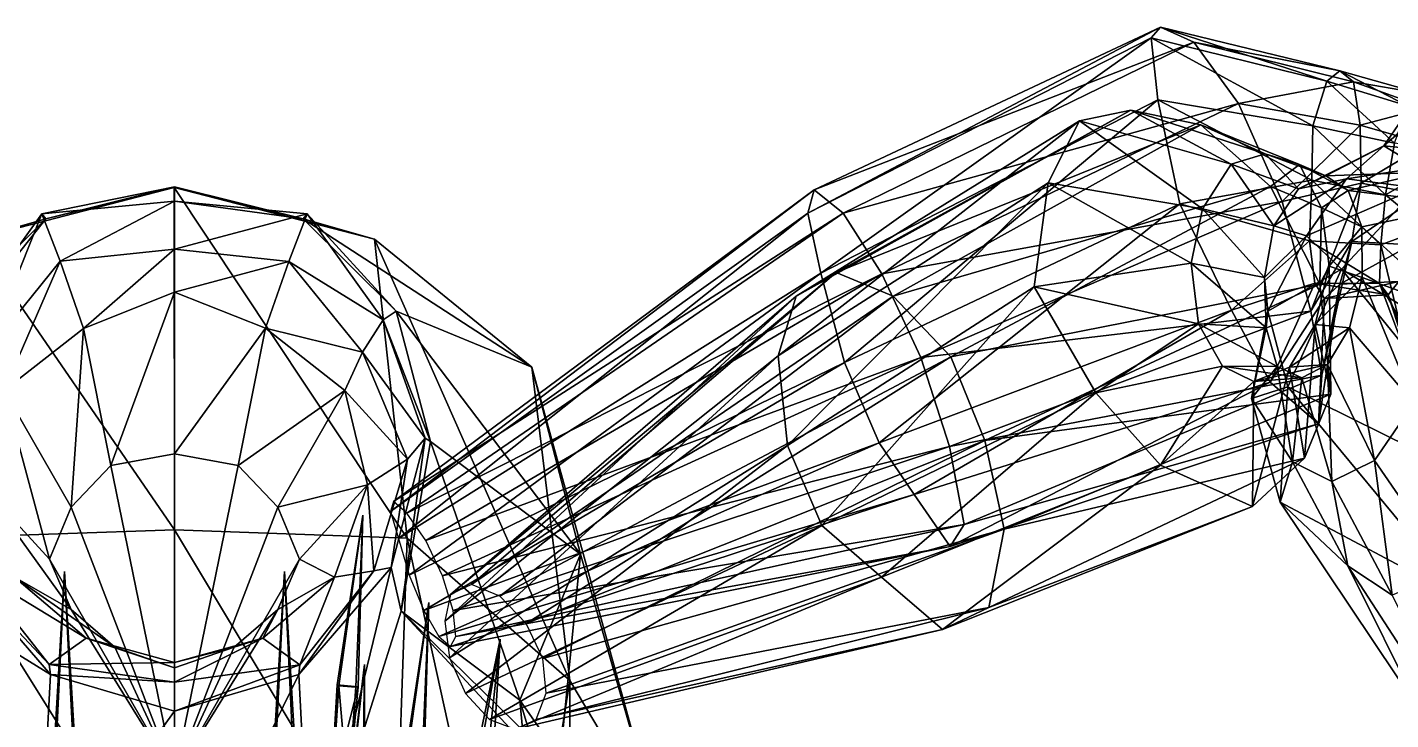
# Model space of a CAD drawing. Extents: x -86 to 86, y 0 to 86.
# Drawn here: x -5.8 to 47.7, y 53.6 to 80.8 of the extents above; entities that cross this region are included whole.
import ezdxf

# ---------------------------------------------------------------- set-up
doc = ezdxf.new("R2010")
doc.units = 0

msp = doc.modelspace()

# ---------------------------------------------------------------- linework, layer by layer
at = {"color": 1}
for points in [[(38.286133, 80.378769, 15.038305), (38.656696, 80.795166, 11.434069), (24.82411, 73.497108, 13.332418)], [(38.656696, 80.795166, 11.434069), (25.079729, 74.419449, 10.454828), (24.82411, 73.497108, 13.332418)], [(38.656696, 80.795166, 11.434069), (39.966934, 80.213295, 8.020962), (25.079729, 74.419449, 10.454828)], [(38.656696, 80.795166, 11.434069), (38.286133, 80.378769, 15.038305), (45.170876, 78.68116, 15.336443)], [(45.68568, 79.081223, 13.470568), (38.656696, 80.795166, 11.434069), (45.170876, 78.68116, 15.336443)], [(39.966934, 80.213295, 8.020962), (38.656696, 80.795166, 11.434069), (45.68568, 79.081223, 13.470568)], [(38.286133, 80.378769, 15.038305), (24.82411, 73.497108, 13.332418), (25.335621, 71.152939, 15.81131)], [(39.966934, 80.213295, 8.020962), (26.210388, 73.501877, 7.792051), (25.079729, 74.419449, 10.454828)], [(38.54623, 77.94165, 18.160028), (38.286133, 80.378769, 15.038305), (25.335621, 71.152939, 15.81131)], [(39.966934, 80.213295, 8.020962), (41.714626, 77.802399, 5.485355), (26.210388, 73.501877, 7.792051)], [(45.170876, 78.68116, 15.336443), (38.286133, 80.378769, 15.038305), (44.631386, 76.928398, 16.726467)], [(38.286133, 80.378769, 15.038305), (38.54623, 77.94165, 18.160028), (44.631386, 76.928398, 16.726467)], [(41.714626, 77.802399, 5.485355), (39.966934, 80.213295, 8.020962), (46.226322, 78.656647, 11.599785)], [(46.226322, 78.656647, 11.599785), (39.966934, 80.213295, 8.020962), (45.68568, 79.081223, 13.470568)], [(46.481285, 76.957336, 10.229746), (41.714626, 77.802399, 5.485355), (46.226322, 78.656647, 11.599785)], [(45.170876, 78.68116, 15.336443), (44.631386, 76.928398, 16.726467), (47.82888, 76.253922, 16.804874)], [(45.68568, 79.081223, 13.470568), (45.170876, 78.68116, 15.336443), (48.342266, 77.71183, 15.703304)], [(48.342266, 77.71183, 15.703304), (45.170876, 78.68116, 15.336443), (47.82888, 76.253922, 16.804874)], [(48.797993, 78.214371, 14.283213), (45.68568, 79.081223, 13.470568), (48.342266, 77.71183, 15.703304)], [(46.226322, 78.656647, 11.599785), (45.68568, 79.081223, 13.470568), (48.797993, 78.214371, 14.283213)], [(46.481285, 76.957336, 10.229746), (46.226322, 78.656647, 11.599785), (49.061634, 77.63829, 12.885002)], [(49.061634, 77.63829, 12.885002), (46.226322, 78.656647, 11.599785), (48.797993, 78.214371, 14.283213)], [(51.588669, 75.708221, 49.418545), (50.810772, 79.086754, 46.537769), (47.414242, 76.145737, 45.890541)], [(50.810772, 79.086754, 46.537769), (48.989258, 78.43985, 45.067989), (47.414242, 76.145737, 45.890541)], [(47.414242, 76.145737, 45.890541), (48.989258, 78.43985, 45.067989), (49.09845, 75.109673, 43.89476)], [(35.480354, 77.127663, 39.430214), (37.489113, 77.54406, 36.414799), (24.367708, 70.245995, 31.642712)], [(37.489113, 77.54406, 36.414799), (25.935892, 71.168335, 29.216469), (24.367708, 70.245995, 31.642712)], [(38.54623, 77.94165, 18.160028), (25.335621, 71.152939, 15.81131), (26.25935, 67.644012, 16.787249)], [(37.489113, 77.54406, 36.414799), (40.239956, 76.962189, 34.006706), (25.935892, 71.168335, 29.216469)], [(41.714626, 77.802399, 5.485355), (27.735577, 71.117188, 5.832958), (26.210388, 73.501877, 7.792051)], [(39.411655, 73.864815, 20.99192), (38.54623, 77.94165, 18.160028), (26.25935, 67.644012, 16.787249)], [(41.714626, 77.802399, 5.485355), (43.430061, 73.96627, 4.579219), (27.735577, 71.117188, 5.832958)], [(37.489113, 77.54406, 36.414799), (35.480354, 77.127663, 39.430214), (41.431419, 75.430054, 42.904892)], [(42.757027, 75.830116, 41.494469), (37.489113, 77.54406, 36.414799), (41.431419, 75.430054, 42.904892)], [(40.239956, 76.962189, 34.006706), (37.489113, 77.54406, 36.414799), (42.757027, 75.830116, 41.494469)], [(44.631386, 76.928398, 16.726467), (38.54623, 77.94165, 18.160028), (44.591488, 74.790901, 17.612457)], [(38.54623, 77.94165, 18.160028), (39.411655, 73.864815, 20.99192), (44.591488, 74.790901, 17.612457)], [(43.430061, 73.96627, 4.579219), (41.714626, 77.802399, 5.485355), (46.481285, 76.957336, 10.229746)], [(49.079895, 76.215446, 11.772005), (46.481285, 76.957336, 10.229746), (49.061634, 77.63829, 12.885002)], [(34.254501, 74.690544, 42.312935), (35.480354, 77.127663, 39.430214), (23.664059, 67.901825, 34.074055)], [(35.480354, 77.127663, 39.430214), (24.367708, 70.245995, 31.642712), (23.664059, 67.901825, 34.074055)], [(35.480354, 77.127663, 39.430214), (34.254501, 74.690544, 42.312935), (40.305908, 73.677292, 43.88287)], [(41.431419, 75.430054, 42.904892), (35.480354, 77.127663, 39.430214), (40.305908, 73.677292, 43.88287)], [(40.239956, 76.962189, 34.006706), (28.177937, 70.250763, 27.388351), (25.935892, 71.168335, 29.216469)], [(40.239956, 76.962189, 34.006706), (42.968502, 74.551292, 32.578857), (28.177937, 70.250763, 27.388351)], [(42.968502, 74.551292, 32.578857), (40.239956, 76.962189, 34.006706), (44.107777, 75.40554, 40.091759)], [(44.107777, 75.40554, 40.091759), (40.239956, 76.962189, 34.006706), (42.757027, 75.830116, 41.494469)], [(46.522705, 74.676842, 9.664341), (43.430061, 73.96627, 4.579219), (46.481285, 76.957336, 10.229746)], [(44.631386, 76.928398, 16.726467), (44.591488, 74.790901, 17.612457), (47.479164, 74.225716, 16.918734)], [(47.82888, 76.253922, 16.804874), (44.631386, 76.928398, 16.726467), (47.479164, 74.225716, 16.918734)], [(46.522705, 74.676842, 9.664341), (46.481285, 76.957336, 10.229746), (49.079895, 76.215446, 11.772005)], [(45.945099, 74.848183, 47.52557), (47.414242, 76.145737, 45.890541), (44.065674, 74.460724, 44.708504)], [(47.414242, 76.145737, 45.890541), (45.131111, 74.963264, 43.66486), (44.065674, 74.460724, 44.708504)], [(47.414242, 76.145737, 45.890541), (49.09845, 75.109673, 43.89476), (45.131111, 74.963264, 43.66486)], [(51.588669, 75.708221, 49.418545), (47.414242, 76.145737, 45.890541), (45.945099, 74.848183, 47.52557)], [(48.870781, 74.235245, 11.340227), (46.522705, 74.676842, 9.664341), (49.079895, 76.215446, 11.772005)], [(50.382534, 75.864418, 18.89422), (47.82888, 76.253922, 16.804874), (47.479164, 74.225716, 16.918734)], [(41.431419, 75.430054, 42.904892), (40.305908, 73.677292, 43.88287), (43.097786, 73.002815, 45.443493)], [(42.757027, 75.830116, 41.494469), (41.431419, 75.430054, 42.904892), (44.065674, 74.460724, 44.708504)], [(44.065674, 74.460724, 44.708504), (41.431419, 75.430054, 42.904892), (43.097786, 73.002815, 45.443493)], [(45.131111, 74.963264, 43.66486), (42.757027, 75.830116, 41.494469), (44.065674, 74.460724, 44.708504)], [(44.107777, 75.40554, 40.091759), (42.757027, 75.830116, 41.494469), (45.131111, 74.963264, 43.66486)], [(44.972279, 73.70623, 38.99876), (42.968502, 74.551292, 32.578857), (44.107777, 75.40554, 40.091759)], [(44.972279, 73.70623, 38.99876), (44.107777, 75.40554, 40.091759), (46.01643, 74.387184, 42.550991)], [(46.01643, 74.387184, 42.550991), (44.107777, 75.40554, 40.091759), (45.131111, 74.963264, 43.66486)], [(48.715218, 74.496132, 52.192287), (51.588669, 75.708221, 49.418545), (45.945099, 74.848183, 47.52557)], [(49.046303, 72.909782, 19.604006), (50.382534, 75.864418, 18.89422), (47.479164, 74.225716, 16.918734)], [(44.382256, 72.613312, 48.482681), (45.945099, 74.848183, 47.52557), (43.097786, 73.002815, 45.443493)], [(45.945099, 74.848183, 47.52557), (44.065674, 74.460724, 44.708504), (43.097786, 73.002815, 45.443493)], [(48.715218, 74.496132, 52.192287), (45.945099, 74.848183, 47.52557), (44.382256, 72.613312, 48.482681)], [(49.09845, 75.109673, 43.89476), (46.01643, 74.387184, 42.550991), (45.131111, 74.963264, 43.66486)], [(49.09845, 75.109673, 43.89476), (50.606476, 73.817909, 40.415775), (46.01643, 74.387184, 42.550991)], [(-0.005786, 61.085861, 35.235863), (-0.009531, 74.510429, 5.284332), (-7.843505, 72.481201, 4.544482)], [(-7.843505, 72.481201, 4.544482), (-0.009531, 74.510429, 5.284332), (-5.048552, 73.277229, -24.500366)], [(-5.048552, 73.277229, -24.500366), (-0.0017, 74.539024, -24.43091), (-5.20551, 73.471298, -39.494179)], [(-0.0017, 74.539024, -24.43091), (-0.000679, 73.979286, -39.498604), (-5.20551, 73.471298, -39.494179)], [(-0.009531, 74.510429, 5.284332), (-0.0017, 74.539024, -24.43091), (-5.048552, 73.277229, -24.500366)], [(-0.0017, 74.539024, -24.43091), (-0.009531, 74.510429, 5.284332), (7.834317, 72.483925, 4.545161)], [(7.834317, 72.483925, 4.545161), (-0.009531, 74.510429, 5.284332), (9.113138, 60.757988, 35.11261)], [(-0.009531, 74.510429, 5.284332), (-0.005786, 61.085861, 35.235863), (9.113138, 60.757988, 35.11261)], [(-0.000679, 73.979286, -39.498604), (-0.0017, 74.539024, -24.43091), (5.04447, 73.277908, -24.500368)], [(5.04447, 73.277908, -24.500368), (-0.0017, 74.539024, -24.43091), (7.834317, 72.483925, 4.545161)], [(24.82411, 73.497108, 13.332418), (25.079729, 74.419449, 10.454828), (8.461769, 61.797729, 11.336575)], [(25.079729, 74.419449, 10.454828), (8.587921, 62.188248, 9.830122), (8.461769, 61.797729, 11.336575)], [(25.079729, 74.419449, 10.454828), (26.210388, 73.501877, 7.792051), (8.587921, 62.188248, 9.830122)], [(34.254501, 74.690544, 42.312935), (23.664059, 67.901825, 34.074055), (24.026009, 64.392899, 35.368168)], [(33.699287, 70.613708, 45.221596), (34.254501, 74.690544, 42.312935), (24.026009, 64.392899, 35.368168)], [(42.968502, 74.551292, 32.578857), (30.440783, 67.866074, 26.366699), (28.177937, 70.250763, 27.388351)], [(42.968502, 74.551292, 32.578857), (44.908554, 70.715164, 32.577362), (30.440783, 67.866074, 26.366699)], [(34.254501, 74.690544, 42.312935), (33.699287, 70.613708, 45.221596), (39.857403, 71.539795, 44.647991)], [(40.305908, 73.677292, 43.88287), (34.254501, 74.690544, 42.312935), (39.857403, 71.539795, 44.647991)], [(44.591488, 74.790901, 17.612457), (39.411655, 73.864815, 20.99192), (44.498871, 72.415749, 16.819294)], [(44.908554, 70.715164, 32.577362), (42.968502, 74.551292, 32.578857), (44.972279, 73.70623, 38.99876)], [(44.554562, 69.658928, 5.789055), (43.430061, 73.96627, 4.579219), (46.522705, 74.676842, 9.664341)], [(45.754219, 71.309975, 53.962814), (48.715218, 74.496132, 52.192287), (44.382256, 72.613312, 48.482681)], [(44.591488, 74.790901, 17.612457), (44.498871, 72.415749, 16.819294), (47.288437, 72.26152, 16.417648)], [(46.152031, 72.391922, 10.137905), (44.554562, 69.658928, 5.789055), (46.522705, 74.676842, 9.664341)], [(47.479164, 74.225716, 16.918734), (44.591488, 74.790901, 17.612457), (47.288437, 72.26152, 16.417648)], [(46.55167, 72.96434, 41.57497), (44.972279, 73.70623, 38.99876), (46.01643, 74.387184, 42.550991)], [(56.030216, 65.094955, 57.888634), (48.715218, 74.496132, 52.192287), (45.754219, 71.309975, 53.962814)], [(50.606476, 73.817909, 40.415775), (46.55167, 72.96434, 41.57497), (46.01643, 74.387184, 42.550991)], [(46.152031, 72.391922, 10.137905), (46.522705, 74.676842, 9.664341), (48.870781, 74.235245, 11.340227)], [(-5.20551, 73.471298, -39.494179), (-0.000679, 73.979286, -39.498604), (-4.488131, 71.612991, -46.364273)], [(-0.000679, 73.979286, -39.498604), (-0.000679, 72.09272, -46.434067), (-4.488131, 71.612991, -46.364273)], [(-0.000679, 72.09272, -46.434067), (-0.000679, 73.979286, -39.498604), (5.199386, 73.473343, -39.494179)], [(5.199386, 73.473343, -39.494179), (-0.000679, 73.979286, -39.498604), (5.04447, 73.277908, -24.500368)], [(39.411655, 73.864815, 20.99192), (26.25935, 67.644012, 16.787249), (27.619232, 64.497681, 16.474867)], [(41.443214, 69.700127, 19.659937), (39.411655, 73.864815, 20.99192), (27.619232, 64.497681, 16.474867)], [(43.430061, 73.96627, 4.579219), (29.252111, 67.841148, 5.859867), (27.735577, 71.117188, 5.832958)], [(43.430061, 73.96627, 4.579219), (44.554562, 69.658928, 5.789055), (29.252111, 67.841148, 5.859867)], [(39.411655, 73.864815, 20.99192), (41.443214, 69.700127, 19.659937), (44.498871, 72.415749, 16.819294)], [(48.477768, 72.26152, 11.674603), (46.152031, 72.391922, 10.137905), (48.870781, 74.235245, 11.340227)], [(50.606476, 73.817909, 40.415775), (50.184879, 69.668892, 39.115337), (46.55167, 72.96434, 41.57497)], [(49.046303, 72.909782, 19.604006), (47.479164, 74.225716, 16.918734), (47.288437, 72.26152, 16.417648)], [(-8.697075, 69.652534, -24.690691), (-5.048552, 73.277229, -24.500366), (-8.18398, 69.312744, -39.02943)], [(-7.843505, 72.481201, 4.544482), (-5.048552, 73.277229, -24.500366), (-8.697075, 69.652534, -24.690691)], [(-8.18398, 69.312744, -39.02943), (-5.20551, 73.471298, -39.494179), (-7.374332, 68.045837, -45.767082)], [(-5.048552, 73.277229, -24.500366), (-5.20551, 73.471298, -39.494179), (-8.18398, 69.312744, -39.02943)], [(-5.20551, 73.471298, -39.494179), (-4.488131, 71.612991, -46.364273), (-7.374332, 68.045837, -45.767082)], [(4.478601, 71.612312, -46.364273), (-0.000679, 72.09272, -46.434067), (5.199386, 73.473343, -39.494179)], [(4.478601, 71.612312, -46.364273), (5.199386, 73.473343, -39.494179), (8.181941, 69.312744, -39.02943)], [(5.199386, 73.473343, -39.494179), (5.04447, 73.277908, -24.500368), (8.693674, 69.652534, -24.690693)], [(8.693674, 69.652534, -24.690693), (5.04447, 73.277908, -24.500368), (14.005755, 67.456818, 2.846535)], [(5.04447, 73.277908, -24.500368), (7.834317, 72.483925, 4.545161), (14.005755, 67.456818, 2.846535)], [(8.181941, 69.312744, -39.02943), (5.199386, 73.473343, -39.494179), (8.693674, 69.652534, -24.690693)], [(24.82411, 73.497108, 13.332418), (8.461769, 61.797729, 11.336575), (8.781272, 60.744293, 12.439459)], [(26.210388, 73.501877, 7.792051), (9.109509, 61.728271, 8.430202), (8.587921, 62.188248, 9.830122)], [(25.335621, 71.152939, 15.81131), (24.82411, 73.497108, 13.332418), (8.781272, 60.744293, 12.439459)], [(26.210388, 73.501877, 7.792051), (27.735577, 71.117188, 5.832958), (9.109509, 61.728271, 8.430202)], [(40.305908, 73.677292, 43.88287), (39.857403, 71.539795, 44.647991), (42.735332, 70.974609, 45.381111)], [(43.097786, 73.002815, 45.443493), (40.305908, 73.677292, 43.88287), (42.735332, 70.974609, 45.381111)], [(45.272614, 71.425735, 38.517933), (44.908554, 70.715164, 32.577362), (44.972279, 73.70623, 38.99876)], [(45.272614, 71.425735, 38.517933), (44.972279, 73.70623, 38.99876), (46.55167, 72.96434, 41.57497)], [(44.382256, 72.613312, 48.482681), (43.097786, 73.002815, 45.443493), (42.735332, 70.974609, 45.381111)], [(46.568066, 70.984138, 41.095501), (45.272614, 71.425735, 38.517933), (46.55167, 72.96434, 41.57497)], [(50.184879, 69.668892, 39.115337), (46.568066, 70.984138, 41.095501), (46.55167, 72.96434, 41.57497)], [(47.956944, 69.482567, 18.920097), (49.046303, 72.909782, 19.604006), (47.288437, 72.26152, 16.417648)], [(-9.143435, 60.764458, 35.118057), (-0.005786, 61.085861, 35.235863), (-7.843505, 72.481201, 4.544482)], [(14.005755, 67.456818, 2.846535), (7.834317, 72.483925, 4.545161), (15.502821, 55.163315, 30.703468)], [(7.834317, 72.483925, 4.545161), (9.113138, 60.757988, 35.11261), (15.502821, 55.163315, 30.703468)], [(44.498871, 72.415749, 16.819294), (41.443214, 69.700127, 19.659937), (44.701435, 70.753899, 15.195765)], [(42.869217, 69.658676, 48.487343), (44.382256, 72.613312, 48.482681), (42.735332, 70.974609, 45.381111)], [(45.754219, 71.309975, 53.962814), (44.382256, 72.613312, 48.482681), (42.869217, 69.658676, 48.487343)], [(47.288437, 72.26152, 16.417648), (44.498871, 72.415749, 16.819294), (47.238441, 70.739594, 15.413195)], [(44.498871, 72.415749, 16.819294), (44.701435, 70.753899, 15.195765), (47.238441, 70.739594, 15.413195)], [(44.978668, 67.147255, 8.81617), (44.554562, 69.658928, 5.789055), (46.152031, 72.391922, 10.137905)], [(45.689526, 70.713379, 11.437622), (44.978668, 67.147255, 8.81617), (46.152031, 72.391922, 10.137905)], [(45.689526, 70.713379, 11.437622), (46.152031, 72.391922, 10.137905), (48.477768, 72.26152, 11.674603)], [(48.003204, 70.822334, 12.626505), (45.689526, 70.713379, 11.437622), (48.477768, 72.26152, 11.674603)], [(47.956944, 69.482567, 18.920097), (47.288437, 72.26152, 16.417648), (47.238441, 70.739594, 15.413195)], [(-4.488131, 71.612991, -46.364273), (-0.000679, 72.09272, -46.434067), (-3.576015, 68.982933, -53.09935)], [(-0.000679, 72.09272, -46.434067), (-0.004609, 70.407509, -53.509037), (-3.576015, 68.982933, -53.09935)], [(-0.004609, 70.407509, -53.509037), (-0.000679, 72.09272, -46.434067), (4.478601, 71.612312, -46.364273)], [(-7.374332, 68.045837, -45.767082), (-4.488131, 71.612991, -46.364273), (-6.687167, 66.550819, -52.69762)], [(-4.488131, 71.612991, -46.364273), (-3.576015, 68.982933, -53.09935), (-6.687167, 66.550819, -52.69762)], [(3.568942, 68.984467, -53.09996), (-0.004609, 70.407509, -53.509037), (4.478601, 71.612312, -46.364273)], [(3.568942, 68.984467, -53.09996), (4.478601, 71.612312, -46.364273), (7.371612, 68.045837, -45.767418)], [(7.371612, 68.045837, -45.767418), (4.478601, 71.612312, -46.364273), (8.181941, 69.312744, -39.02943)], [(25.335621, 71.152939, 15.81131), (8.781272, 60.744293, 12.439459), (9.204188, 59.306816, 12.855457)], [(27.735577, 71.117188, 5.832958), (9.84649, 60.658493, 7.603809), (9.109509, 61.728271, 8.430202)], [(26.25935, 67.644012, 16.787249), (25.335621, 71.152939, 15.81131), (9.204188, 59.306816, 12.855457)], [(27.735577, 71.117188, 5.832958), (29.252111, 67.841148, 5.859867), (9.84649, 60.658493, 7.603809)], [(24.367708, 70.245995, 31.642712), (25.935892, 71.168335, 29.216469), (10.824727, 58.546616, 22.246056)], [(25.935892, 71.168335, 29.216469), (11.638907, 58.937134, 20.972313), (10.824727, 58.546616, 22.246056)], [(25.935892, 71.168335, 29.216469), (28.177937, 70.250763, 27.388351), (11.638907, 58.937134, 20.972313)], [(39.857403, 71.539795, 44.647991), (33.699287, 70.613708, 45.221596), (40.145397, 69.164642, 43.903179)], [(42.735332, 70.974609, 45.381111), (39.857403, 71.539795, 44.647991), (42.800316, 69.010414, 44.848907)], [(39.857403, 71.539795, 44.647991), (40.145397, 69.164642, 43.903179), (42.800316, 69.010414, 44.848907)], [(43.643192, 66.683952, 53.394135), (45.754219, 71.309975, 53.962814), (42.869217, 69.658676, 48.487343)], [(53.418343, 61.848869, 58.369987), (45.754219, 71.309975, 53.962814), (43.643192, 66.683952, 53.394135)], [(44.723858, 69.140816, 38.763958), (45.272614, 71.425735, 38.517933), (46.568066, 70.984138, 41.095501)], [(44.723858, 69.140816, 38.763958), (45.339016, 66.407822, 34.172012), (45.272614, 71.425735, 38.517933)], [(45.339016, 66.407822, 34.172012), (44.908554, 70.715164, 32.577362), (45.272614, 71.425735, 38.517933)], [(53.418343, 61.848869, 58.369987), (56.030216, 65.094955, 57.888634), (45.754219, 71.309975, 53.962814)], [(33.699287, 70.613708, 45.221596), (24.026009, 64.392899, 35.368168), (25.374626, 61.246574, 35.72607)], [(36.117584, 66.44902, 44.990841), (33.699287, 70.613708, 45.221596), (25.374626, 61.246574, 35.72607)], [(44.908554, 70.715164, 32.577362), (31.76973, 64.590034, 27.097797), (30.440783, 67.866074, 26.366699)], [(44.908554, 70.715164, 32.577362), (45.339016, 66.407822, 34.172012), (31.76973, 64.590034, 27.097797)], [(33.699287, 70.613708, 45.221596), (36.117584, 66.44902, 44.990841), (40.145397, 69.164642, 43.903179)], [(41.443214, 69.700127, 19.659937), (42.951965, 66.868401, 17.08143), (44.701435, 70.753899, 15.195765)], [(42.869217, 69.658676, 48.487343), (42.735332, 70.974609, 45.381111), (42.800316, 69.010414, 44.848907)], [(44.701435, 70.753899, 15.195765), (42.951965, 66.868401, 17.08143), (45.082329, 70.148872, 13.286371)], [(47.238441, 70.739594, 15.413195), (44.701435, 70.753899, 15.195765), (47.575996, 70.294594, 13.971199)], [(44.701435, 70.753899, 15.195765), (45.082329, 70.148872, 13.286371), (47.575996, 70.294594, 13.971199)], [(46.064468, 69.010414, 41.207989), (44.723858, 69.140816, 38.763958), (46.568066, 70.984138, 41.095501)], [(45.082329, 70.148872, 13.286371), (44.847084, 65.24469, 12.952597), (45.689526, 70.713379, 11.437622)], [(44.847084, 65.24469, 12.952597), (44.978668, 67.147255, 8.81617), (45.689526, 70.713379, 11.437622)], [(47.575996, 70.294594, 13.971199), (45.082329, 70.148872, 13.286371), (48.003204, 70.822334, 12.626505)], [(45.082329, 70.148872, 13.286371), (45.689526, 70.713379, 11.437622), (48.003204, 70.822334, 12.626505)], [(48.587132, 66.045898, 40.136425), (46.064468, 69.010414, 41.207989), (46.568066, 70.984138, 41.095501)], [(50.184879, 69.668892, 39.115337), (48.587132, 66.045898, 40.136425), (46.568066, 70.984138, 41.095501)], [(48.655407, 66.997101, 16.814356), (47.238441, 70.739594, 15.413195), (47.575996, 70.294594, 13.971199)], [(48.655407, 66.997101, 16.814356), (47.956944, 69.482567, 18.920097), (47.238441, 70.739594, 15.413195)], [(49.131763, 66.231377, 14.388012), (47.575996, 70.294594, 13.971199), (48.003204, 70.822334, 12.626505)], [(-3.576015, 68.982933, -53.09935), (-0.004609, 70.407509, -53.509037), (-2.493633, 63.604622, -61.244263)], [(-0.004609, 70.407509, -53.509037), (-0.00136, 64.065437, -61.426884), (-2.493633, 63.604622, -61.244263)], [(-0.00136, 64.065437, -61.426884), (-0.004609, 70.407509, -53.509037), (3.568942, 68.984467, -53.09996)], [(23.664059, 67.901825, 34.074055), (24.367708, 70.245995, 31.642712), (10.592983, 57.493179, 23.370659)], [(24.367708, 70.245995, 31.642712), (10.824727, 58.546616, 22.246056), (10.592983, 57.493179, 23.370659)], [(28.177937, 70.250763, 27.388351), (12.753199, 58.477158, 19.97723), (11.638907, 58.937134, 20.972313)], [(28.177937, 70.250763, 27.388351), (30.440783, 67.866074, 26.366699), (12.753199, 58.477158, 19.97723)], [(42.951965, 66.868401, 17.08143), (44.847084, 65.24469, 12.952597), (45.082329, 70.148872, 13.286371)], [(49.131763, 66.231377, 14.388012), (48.655407, 66.997101, 16.814356), (47.575996, 70.294594, 13.971199)], [(8.181941, 69.312744, -39.02943), (8.693674, 69.652534, -24.690693), (10.029015, 64.544067, -25.092113)], [(10.029015, 64.544067, -25.092113), (8.693674, 69.652534, -24.690693), (15.915476, 60.121307, -0.045115)], [(8.693674, 69.652534, -24.690693), (14.005755, 67.456818, 2.846535), (15.915476, 60.121307, -0.045115)], [(41.443214, 69.700127, 19.659937), (27.619232, 64.497681, 16.474867), (29.000406, 62.46846, 14.078402)], [(42.951965, 66.868401, 17.08143), (41.443214, 69.700127, 19.659937), (29.000406, 62.46846, 14.078402)], [(44.554562, 69.658928, 5.789055), (30.381128, 64.351959, 6.378342), (29.252111, 67.841148, 5.859867)], [(44.554562, 69.658928, 5.789055), (44.978668, 67.147255, 8.81617), (30.381128, 64.351959, 6.378342)], [(43.643192, 66.683952, 53.394135), (42.869217, 69.658676, 48.487343), (42.22456, 66.231461, 47.37431)], [(42.22456, 66.231461, 47.37431), (42.869217, 69.658676, 48.487343), (42.800316, 69.010414, 44.848907)], [(-6.687167, 66.550819, -52.69762), (-3.576015, 68.982933, -53.09935), (-4.052324, 61.972252, -60.095825)], [(-3.576015, 68.982933, -53.09935), (-2.493633, 63.604622, -61.244263), (-4.052324, 61.972252, -60.095825)], [(2.490231, 63.604622, -61.244263), (-0.00136, 64.065437, -61.426884), (3.568942, 68.984467, -53.09996)], [(2.490231, 63.604622, -61.244263), (3.568942, 68.984467, -53.09996), (6.678256, 66.550209, -52.696701)], [(6.678256, 66.550209, -52.696701), (3.568942, 68.984467, -53.09996), (7.371612, 68.045837, -45.767418)], [(7.371612, 68.045837, -45.767418), (8.181941, 69.312744, -39.02943), (9.819283, 64.673111, -38.608265)], [(9.819283, 64.673111, -38.608265), (8.181941, 69.312744, -39.02943), (10.029015, 64.544067, -25.092113)], [(40.145397, 69.164642, 43.903179), (36.117584, 66.44902, 44.990841), (41.081772, 67.502792, 42.561508)], [(42.800316, 69.010414, 44.848907), (40.145397, 69.164642, 43.903179), (43.224556, 67.488487, 43.937069)], [(40.145397, 69.164642, 43.903179), (41.081772, 67.502792, 42.561508), (43.224556, 67.488487, 43.937069)], [(42.22456, 66.231461, 47.37431), (42.800316, 69.010414, 44.848907), (43.224556, 67.488487, 43.937069)], [(43.708569, 67.462273, 39.69796), (44.723858, 69.140816, 38.763958), (46.064468, 69.010414, 41.207989)], [(43.708569, 67.462273, 39.69796), (44.302364, 63.896149, 37.047539), (44.723858, 69.140816, 38.763958)], [(45.200726, 67.571228, 41.82869), (43.708569, 67.462273, 39.69796), (46.064468, 69.010414, 41.207989)], [(44.302364, 63.896149, 37.047539), (45.339016, 66.407822, 34.172012), (44.723858, 69.140816, 38.763958)], [(47.042679, 63.797409, 41.964043), (45.200726, 67.571228, 41.82869), (46.064468, 69.010414, 41.207989)], [(48.587132, 66.045898, 40.136425), (47.042679, 63.797409, 41.964043), (46.064468, 69.010414, 41.207989)], [(6.678256, 66.550209, -52.696701), (7.371612, 68.045837, -45.767418), (9.12846, 63.853928, -45.18589)], [(9.12846, 63.853928, -45.18589), (7.371612, 68.045837, -45.767418), (9.819283, 64.673111, -38.608265)], [(23.664059, 67.901825, 34.074055), (10.592983, 57.493179, 23.370659), (10.77307, 56.055702, 23.935883)], [(24.026009, 64.392899, 35.368168), (23.664059, 67.901825, 34.074055), (10.77307, 56.055702, 23.935883)], [(26.25935, 67.644012, 16.787249), (9.204188, 59.306816, 12.855457), (9.769777, 57.916321, 12.574532)], [(27.619232, 64.497681, 16.474867), (26.25935, 67.644012, 16.787249), (9.769777, 57.916321, 12.574532)], [(29.252111, 67.841148, 5.859867), (10.503315, 59.280937, 7.465839), (9.84649, 60.658493, 7.603809)], [(29.252111, 67.841148, 5.859867), (30.381128, 64.351959, 6.378342), (10.503315, 59.280937, 7.465839)], [(30.440783, 67.866074, 26.366699), (13.790536, 57.407379, 19.589935), (12.753199, 58.477158, 19.97723)], [(30.440783, 67.866074, 26.366699), (31.76973, 64.590034, 27.097797), (13.790536, 57.407379, 19.589935)], [(15.915476, 60.121307, -0.045115), (14.005755, 67.456818, 2.846535), (19.027411, 49.227829, 25.578987)], [(14.005755, 67.456818, 2.846535), (15.502821, 55.163315, 30.703468), (19.027411, 49.227829, 25.578987)], [(36.117584, 66.44902, 44.990841), (38.654778, 63.617294, 43.413605), (41.081772, 67.502792, 42.561508)], [(41.081772, 67.502792, 42.561508), (38.654778, 63.617294, 43.413605), (42.309219, 66.897766, 41.05014)], [(43.224556, 67.488487, 43.937069), (41.081772, 67.502792, 42.561508), (44.195675, 67.043488, 42.818939)], [(41.081772, 67.502792, 42.561508), (42.309219, 66.897766, 41.05014), (44.195675, 67.043488, 42.818939)], [(43.824493, 63.745995, 45.837364), (42.22456, 66.231461, 47.37431), (43.224556, 67.488487, 43.937069)], [(42.309219, 66.897766, 41.05014), (42.256798, 61.993576, 40.645176), (43.708569, 67.462273, 39.69796)], [(42.256798, 61.993576, 40.645176), (44.302364, 63.896149, 37.047539), (43.708569, 67.462273, 39.69796)], [(44.195675, 67.043488, 42.818939), (42.309219, 66.897766, 41.05014), (45.200726, 67.571228, 41.82869)], [(42.309219, 66.897766, 41.05014), (43.708569, 67.462273, 39.69796), (45.200726, 67.571228, 41.82869)], [(43.824493, 63.745995, 45.837364), (43.224556, 67.488487, 43.937069), (44.195675, 67.043488, 42.818939)], [(45.377483, 62.98027, 43.913231), (44.195675, 67.043488, 42.818939), (45.200726, 67.571228, 41.82869)], [(47.042679, 63.797409, 41.964043), (45.377483, 62.98027, 43.913231), (45.200726, 67.571228, 41.82869)], [(42.951965, 66.868401, 17.08143), (29.000406, 62.46846, 14.078402), (30.411173, 60.423904, 11.621286)], [(44.978668, 67.147255, 8.81617), (30.951294, 61.287689, 8.750023), (30.381128, 64.351959, 6.378342)], [(44.847084, 65.24469, 12.952597), (42.951965, 66.868401, 17.08143), (30.411173, 60.423904, 11.621286)], [(44.978668, 67.147255, 8.81617), (44.847084, 65.24469, 12.952597), (30.951294, 61.287689, 8.750023)], [(38.654778, 63.617294, 43.413605), (42.256798, 61.993576, 40.645176), (42.309219, 66.897766, 41.05014)], [(45.377483, 62.98027, 43.913231), (43.824493, 63.745995, 45.837364), (44.195675, 67.043488, 42.818939)], [(-7.576725, 62.851635, -51.839321), (-6.687167, 66.550819, -52.69762), (-4.898744, 59.923866, -58.95805)], [(-6.687167, 66.550819, -52.69762), (-4.052324, 61.972252, -60.095825), (-4.898744, 59.923866, -58.95805)], [(4.050284, 61.972252, -60.095825), (2.490231, 63.604622, -61.244263), (6.678256, 66.550209, -52.696701)], [(4.050284, 61.972252, -60.095825), (6.678256, 66.550209, -52.696701), (7.570264, 62.851635, -51.839622)], [(7.570264, 62.851635, -51.839622), (6.678256, 66.550209, -52.696701), (9.12846, 63.853928, -45.18589)], [(36.117584, 66.44902, 44.990841), (25.374626, 61.246574, 35.72607), (27.714064, 59.217346, 34.250362)], [(38.654778, 63.617294, 43.413605), (36.117584, 66.44902, 44.990841), (27.714064, 59.217346, 34.250362)], [(45.339016, 66.407822, 34.172012), (32.52663, 61.100845, 28.082989), (31.76973, 64.590034, 27.097797)], [(45.339016, 66.407822, 34.172012), (44.302364, 63.896149, 37.047539), (32.52663, 61.100845, 28.082989)], [(43.35067, 62.171646, 51.436394), (43.643192, 66.683952, 53.394135), (42.22456, 66.231461, 47.37431)], [(50.576122, 58.323944, 58.809563), (43.643192, 66.683952, 53.394135), (43.35067, 62.171646, 51.436394)], [(50.576122, 58.323944, 58.809563), (53.418343, 61.848869, 58.369987), (43.643192, 66.683952, 53.394135)], [(43.35067, 62.171646, 51.436394), (42.22456, 66.231461, 47.37431), (43.824493, 63.745995, 45.837364)], [(50.026634, 59.474403, 43.713242), (47.042679, 63.797409, 41.964043), (48.587132, 66.045898, 40.136425)], [(44.847084, 65.24469, 12.952597), (30.411173, 60.423904, 11.621286), (30.951294, 61.287689, 8.750023)], [(9.12846, 63.853928, -45.18589), (9.819283, 64.673111, -38.608265), (8.494496, 59.60276, -38.295029)], [(8.494496, 59.60276, -38.295029), (9.819283, 64.673111, -38.608265), (8.887745, 57.885071, -26.770311)], [(9.819283, 64.673111, -38.608265), (10.029015, 64.544067, -25.092113), (8.887745, 57.885071, -26.770311)], [(8.887745, 57.885071, -26.770311), (10.029015, 64.544067, -25.092113), (13.533176, 54.400993, -3.593879)], [(27.619232, 64.497681, 16.474867), (9.769777, 57.916321, 12.574532), (10.36525, 56.894897, 11.691442)], [(10.029015, 64.544067, -25.092113), (15.915476, 60.121307, -0.045115), (13.533176, 54.400993, -3.593879)], [(29.000406, 62.46846, 14.078402), (27.619232, 64.497681, 16.474867), (10.36525, 56.894897, 11.691442)], [(30.381128, 64.351959, 6.378342), (10.923874, 57.918701, 7.974895), (10.503315, 59.280937, 7.465839)], [(24.026009, 64.392899, 35.368168), (10.77307, 56.055702, 23.935883), (11.4044, 54.665207, 23.951164)], [(30.381128, 64.351959, 6.378342), (30.951294, 61.287689, 8.750023), (10.923874, 57.918701, 7.974895)], [(25.374626, 61.246574, 35.72607), (24.026009, 64.392899, 35.368168), (11.4044, 54.665207, 23.951164)], [(31.76973, 64.590034, 27.097797), (14.435899, 56.029823, 19.774225), (13.790536, 57.407379, 19.589935)], [(31.76973, 64.590034, 27.097797), (32.52663, 61.100845, 28.082989), (14.435899, 56.029823, 19.774225)], [(-0.00102, 51.41824, -68.0056), (-2.493633, 63.604622, -61.244263), (-0.00136, 64.065437, -61.426884)], [(-0.00136, 64.065437, -61.426884), (2.490231, 63.604622, -61.244263), (-0.00102, 51.41824, -68.0056)], [(7.570264, 62.851635, -51.839622), (9.12846, 63.853928, -45.18589), (7.80844, 59.476784, -44.481789)], [(7.80844, 59.476784, -44.481789), (9.12846, 63.853928, -45.18589), (8.494496, 59.60276, -38.295029)], [(38.654778, 63.617294, 43.413605), (27.714064, 59.217346, 34.250362), (30.107967, 57.172798, 32.73481)], [(42.256798, 61.993576, 40.645176), (38.654778, 63.617294, 43.413605), (30.107967, 57.172798, 32.73481)], [(44.302364, 63.896149, 37.047539), (42.256798, 61.993576, 40.645176), (31.924868, 58.036575, 30.44685)], [(44.302364, 63.896149, 37.047539), (31.924868, 58.036575, 30.44685), (32.52663, 61.100845, 28.082989)], [(45.998184, 59.668472, 48.553196), (43.35067, 62.171646, 51.436394), (43.824493, 63.745995, 45.837364)], [(45.998184, 59.668472, 48.553196), (43.824493, 63.745995, 45.837364), (45.377483, 62.98027, 43.913231)], [(47.735729, 58.523117, 46.025124), (45.377483, 62.98027, 43.913231), (47.042679, 63.797409, 41.964043)], [(50.026634, 59.474403, 43.713242), (47.735729, 58.523117, 46.025124), (47.042679, 63.797409, 41.964043)], [(-0.00102, 51.41824, -68.0056), (-4.052324, 61.972252, -60.095825), (-2.493633, 63.604622, -61.244263)], [(2.490231, 63.604622, -61.244263), (4.050284, 61.972252, -60.095825), (-0.00102, 51.41824, -68.0056)], [(-6.271346, 59.221401, -51.003693), (-7.576725, 62.851635, -51.839321), (-4.053005, 57.949471, -57.693802)], [(-7.576725, 62.851635, -51.839321), (-4.898744, 59.923866, -58.95805), (-4.053005, 57.949471, -57.693802)], [(4.89432, 59.923866, -58.95805), (4.050284, 61.972252, -60.095825), (7.570264, 62.851635, -51.839622)], [(4.89432, 59.923866, -58.95805), (7.570264, 62.851635, -51.839622), (6.266111, 59.221401, -51.003693)], [(6.266111, 59.221401, -51.003693), (7.570264, 62.851635, -51.839622), (7.80844, 59.476784, -44.481789)], [(47.735729, 58.523117, 46.025124), (45.998184, 59.668472, 48.553196), (45.377483, 62.98027, 43.913231)], [(29.000406, 62.46846, 14.078402), (10.36525, 56.894897, 11.691442), (10.820303, 56.507774, 10.388958)], [(30.411173, 60.423904, 11.621286), (29.000406, 62.46846, 14.078402), (10.820303, 56.507774, 10.388958)], [(48.838318, 53.96315, 56.832771), (43.35067, 62.171646, 51.436394), (45.998184, 59.668472, 48.553196)], [(48.838318, 53.96315, 56.832771), (50.576122, 58.323944, 58.809563), (43.35067, 62.171646, 51.436394)], [(-0.00102, 51.41824, -68.0056), (-4.898744, 59.923866, -58.95805), (-4.052324, 61.972252, -60.095825)], [(4.050284, 61.972252, -60.095825), (4.89432, 59.923866, -58.95805), (-0.00102, 51.41824, -68.0056)], [(6.436223, 54.954659, 39.90612), (6.369228, 55.000114, 41.073112), (7.378738, 61.660004, 38.936787)], [(6.369228, 55.000114, 41.073112), (7.194902, 54.925453, 41.068504), (7.378738, 61.660004, 38.936787)], [(7.102348, 54.910004, 39.923164), (6.436223, 54.954659, 39.90612), (7.378738, 61.660004, 38.936787)], [(7.194902, 54.925453, 41.068504), (7.102348, 54.910004, 39.923164), (7.378738, 61.660004, 38.936787)], [(42.256798, 61.993576, 40.645176), (30.107967, 57.172798, 32.73481), (31.924868, 58.036575, 30.44685)], [(-0.002721, 46.145508, 51.647072), (-0.005786, 61.085861, 35.235863), (-9.143435, 60.764458, 35.118057)], [(9.113138, 60.757988, 35.11261), (-0.005786, 61.085861, 35.235863), (8.638177, 46.681755, 50.448601)], [(-0.005786, 61.085861, 35.235863), (-0.002721, 46.145508, 51.647072), (8.638177, 46.681755, 50.448601)], [(30.951294, 61.287689, 8.750023), (11.032088, 56.894211, 9.025806), (10.923874, 57.918701, 7.974895)], [(30.951294, 61.287689, 8.750023), (30.411173, 60.423904, 11.621286), (11.032088, 56.894211, 9.025806)], [(25.374626, 61.246574, 35.72607), (11.4044, 54.665207, 23.951164), (12.343004, 53.643784, 23.447723)], [(27.714064, 59.217346, 34.250362), (25.374626, 61.246574, 35.72607), (12.343004, 53.643784, 23.447723)], [(32.52663, 61.100845, 28.082989), (14.5705, 54.667587, 20.42067), (14.435899, 56.029823, 19.774225)], [(32.52663, 61.100845, 28.082989), (31.924868, 58.036575, 30.44685), (14.5705, 54.667587, 20.42067)], [(-8.654856, 46.676308, 50.445534), (-0.002721, 46.145508, 51.647072), (-9.143435, 60.764458, 35.118057)], [(9.113138, 60.757988, 35.11261), (8.638177, 46.681755, 50.448601), (13.343532, 41.562729, 45.384727)], [(15.502821, 55.163315, 30.703468), (9.113138, 60.757988, 35.11261), (13.343532, 41.562729, 45.384727)], [(30.411173, 60.423904, 11.621286), (10.820303, 56.507774, 10.388958), (11.032088, 56.894211, 9.025806)], [(-0.00102, 51.41824, -68.0056), (-4.053005, 57.949471, -57.693802), (-4.898744, 59.923866, -58.95805)], [(4.89432, 59.923866, -58.95805), (4.050965, 57.949471, -57.693802), (-0.00102, 51.41824, -68.0056)], [(4.050965, 57.949471, -57.693802), (4.89432, 59.923866, -58.95805), (6.266111, 59.221401, -51.003693)], [(13.533176, 54.400993, -3.593879), (15.915476, 60.121307, -0.045115), (14.412962, 45.040665, 18.032032)], [(15.915476, 60.121307, -0.045115), (19.027411, 49.227829, 25.578987), (14.412962, 45.040665, 18.032032)], [(-8.890805, 57.885071, -26.770309), (-8.498238, 59.60276, -38.295029), (-4.870144, 55.404709, -37.948425)], [(-4.870144, 55.404709, -37.948425), (-8.498238, 59.60276, -38.295029), (-4.920194, 55.79081, -43.723549)], [(-8.498238, 59.60276, -38.295029), (-7.81763, 59.477127, -44.482132), (-4.920194, 55.79081, -43.723549)], [(-4.920194, 55.79081, -43.723549), (-7.81763, 59.477127, -44.482132), (-3.469378, 56.826675, -50.382259)], [(-7.81763, 59.477127, -44.482132), (-6.271346, 59.221401, -51.003693), (-3.469378, 56.826675, -50.382259)], [(-4.312477, 59.448624, 44.693508), (-4.642396, 52.630005, 44.790859), (-4.726834, 52.503716, 45.929951)], [(-4.312477, 59.448624, 44.693508), (-4.726834, 52.503716, 45.929951), (-3.897779, 52.503372, 45.929928)], [(-4.312477, 59.448624, 44.693508), (-3.975066, 52.617065, 44.768238), (-4.642396, 52.630005, 44.790859)], [(-4.312477, 59.448624, 44.693508), (-3.897779, 52.503372, 45.929928), (-3.975066, 52.617065, 44.768238)], [(3.975066, 52.617065, 44.768238), (3.897779, 52.503372, 45.929928), (4.312477, 59.448624, 44.693508)], [(3.897779, 52.503372, 45.929928), (4.726834, 52.503716, 45.929951), (4.312477, 59.448624, 44.693508)], [(4.642396, 52.630005, 44.790859), (3.975066, 52.617065, 44.768238), (4.312477, 59.448624, 44.693508)], [(4.726834, 52.503716, 45.929951), (4.642396, 52.630005, 44.790859), (4.312477, 59.448624, 44.693508)], [(7.80844, 59.476784, -44.481789), (8.494496, 59.60276, -38.295029), (4.866402, 55.404373, -37.948082)], [(4.866402, 55.404373, -37.948082), (8.494496, 59.60276, -38.295029), (5.335235, 46.594589, -26.146221)], [(4.911344, 55.789444, -43.723549), (7.80844, 59.476784, -44.481789), (4.866402, 55.404373, -37.948082)], [(6.266111, 59.221401, -51.003693), (7.80844, 59.476784, -44.481789), (4.911344, 55.789444, -43.723549)], [(8.494496, 59.60276, -38.295029), (8.887745, 57.885071, -26.770311), (5.335235, 46.594589, -26.146221)], [(50.950447, 52.036057, 53.182716), (45.998184, 59.668472, 48.553196), (47.735729, 58.523117, 46.025124)], [(50.950447, 52.036057, 53.182716), (48.838318, 53.96315, 56.832771), (45.998184, 59.668472, 48.553196)], [(-3.469378, 56.826675, -50.382259), (-6.271346, 59.221401, -51.003693), (-2.336674, 56.476234, -56.816273)], [(-6.271346, 59.221401, -51.003693), (-4.053005, 57.949471, -57.693802), (-2.336674, 56.476234, -56.816273)], [(4.050965, 57.949471, -57.693802), (6.266111, 59.221401, -51.003693), (3.465369, 56.826366, -50.382259)], [(3.465369, 56.826366, -50.382259), (6.266111, 59.221401, -51.003693), (4.911344, 55.789444, -43.723549)], [(27.714064, 59.217346, 34.250362), (12.343004, 53.643784, 23.447723), (13.352997, 53.25666, 22.507797)], [(30.107967, 57.172798, 32.73481), (27.714064, 59.217346, 34.250362), (13.352997, 53.25666, 22.507797)], [(-5.338636, 46.594589, -26.146221), (-11.575105, 46.950394, -21.958385), (-8.890805, 57.885071, -26.770309)], [(-5.338636, 46.594589, -26.146221), (-8.890805, 57.885071, -26.770309), (-4.870144, 55.404709, -37.948425)], [(-0.00102, 51.41824, -68.0056), (-2.336674, 56.476234, -56.816273), (-4.053005, 57.949471, -57.693802)], [(4.050965, 57.949471, -57.693802), (2.334634, 56.476234, -56.816273), (-0.00102, 51.41824, -68.0056)], [(2.334634, 56.476234, -56.816273), (4.050965, 57.949471, -57.693802), (3.465369, 56.826366, -50.382259)], [(8.887745, 57.885071, -26.770311), (13.144354, 53.298538, -20.773195), (5.335235, 46.594589, -26.146221)], [(13.533176, 54.400993, -3.593879), (15.900495, 51.011566, -4.662969), (8.887745, 57.885071, -26.770311)], [(15.900495, 51.011566, -4.662969), (13.144354, 53.298538, -20.773195), (8.887745, 57.885071, -26.770311)], [(9.009429, 51.453506, 44.741405), (8.928602, 51.346985, 45.903534), (9.963044, 58.226555, 44.663097)], [(8.928602, 51.346985, 45.903534), (9.754276, 51.272324, 45.898968), (9.963044, 58.226555, 44.663097)], [(9.675308, 51.406021, 44.76033), (9.009429, 51.453506, 44.741405), (9.963044, 58.226555, 44.663097)], [(9.754276, 51.272324, 45.898968), (9.675308, 51.406021, 44.76033), (9.963044, 58.226555, 44.663097)], [(31.924868, 58.036575, 30.44685), (30.107967, 57.172798, 32.73481), (14.176094, 53.643097, 21.400753)], [(31.924868, 58.036575, 30.44685), (14.176094, 53.643097, 21.400753), (14.5705, 54.667587, 20.42067)], [(-4.920194, 55.79081, -43.723549), (-3.469378, 56.826675, -50.382259), (-0.002158, 55.871849, -50.174198)], [(-0.002158, 55.871849, -50.174198), (-3.469378, 56.826675, -50.382259), (-0.002042, 55.664646, -56.395317)], [(-3.469378, 56.826675, -50.382259), (-2.336674, 56.476234, -56.816273), (-0.002042, 55.664646, -56.395317)], [(-0.002158, 55.871849, -50.174198), (3.465369, 56.826366, -50.382259), (-0.003403, 55.102371, -43.608131)], [(3.465369, 56.826366, -50.382259), (4.911344, 55.789444, -43.723549), (-0.003403, 55.102371, -43.608131)], [(2.334634, 56.476234, -56.816273), (3.465369, 56.826366, -50.382259), (-0.002158, 55.871849, -50.174198)], [(12.02797, 50.016357, 41.530602), (11.379733, 50.096764, 41.66964), (12.764287, 56.786674, 42.012814)], [(11.379733, 50.096764, 41.66964), (11.553559, 49.869629, 42.803936), (12.764287, 56.786674, 42.012814)], [(11.553559, 49.869629, 42.803936), (12.349981, 49.757271, 42.602886), (12.764287, 56.786674, 42.012814)], [(12.349981, 49.757271, 42.602886), (12.02797, 50.016357, 41.530602), (12.764287, 56.786674, 42.012814)], [(30.107967, 57.172798, 32.73481), (13.352997, 53.25666, 22.507797), (14.176094, 53.643097, 21.400753)], [(-0.00102, 51.41824, -68.0056), (-0.002042, 55.664646, -56.395317), (-2.336674, 56.476234, -56.816273)], [(-0.002042, 55.664646, -56.395317), (2.334634, 56.476234, -56.816273), (-0.002158, 55.871849, -50.174198)], [(2.334634, 56.476234, -56.816273), (-0.002042, 55.664646, -56.395317), (-0.00102, 51.41824, -68.0056)], [(-0.003403, 55.102371, -43.608131), (-4.920194, 55.79081, -43.723549), (-0.002158, 55.871849, -50.174198)], [(-4.870144, 55.404709, -37.948425), (-4.920194, 55.79081, -43.723549), (-0.003403, 55.102371, -43.608131)], [(-0.003403, 55.102371, -43.608131), (4.911344, 55.789444, -43.723549), (-0.002041, 53.960754, -37.95319)], [(4.911344, 55.789444, -43.723549), (4.866402, 55.404373, -37.948082), (-0.002041, 53.960754, -37.95319)], [(6.694, 48.998253, 49.866131), (6.614258, 48.82869, 51.020821), (7.446782, 55.791267, 50.145267)], [(6.614258, 48.82869, 51.020821), (7.441788, 48.778732, 51.015129), (7.446782, 55.791267, 50.145267)], [(7.360958, 48.96949, 49.884781), (6.694, 48.998253, 49.866131), (7.446782, 55.791267, 50.145267)], [(7.441788, 48.778732, 51.015129), (7.360958, 48.96949, 49.884781), (7.446782, 55.791267, 50.145267)], [(-5.338636, 46.594589, -26.146221), (-4.870144, 55.404709, -37.948425), (-0.002041, 53.960754, -37.95319)], [(-0.002041, 53.960754, -37.95319), (-4.870144, 55.404709, -37.948425), (-0.003403, 55.102371, -43.608131)], [(-0.002041, 53.960754, -37.95319), (4.866402, 55.404373, -37.948082), (-0.003403, 45.439026, -26.574539)], [(4.866402, 55.404373, -37.948082), (5.335235, 46.594589, -26.146221), (-0.003403, 45.439026, -26.574539)], [(15.502821, 55.163315, 30.703468), (13.343532, 41.562729, 45.384727), (15.427236, 35.783508, 40.333786)], [(19.027411, 49.227829, 25.578987), (15.502821, 55.163315, 30.703468), (15.427236, 35.783508, 40.333786)], [(6.369228, 55.000114, 41.073112), (6.129356, 50.721329, 41.211086), (7.194902, 54.925453, 41.068504)], [(6.154527, 50.667618, 40.281693), (6.129356, 50.721329, 41.211086), (6.369228, 55.000114, 41.073112)], [(6.129356, 50.721329, 41.211086), (6.795223, 50.749161, 41.288631), (7.194902, 54.925453, 41.068504)], [(6.436223, 54.954659, 39.90612), (6.154527, 50.667618, 40.281693), (6.369228, 55.000114, 41.073112)], [(6.805227, 50.729988, 40.387405), (6.154527, 50.667618, 40.281693), (6.436223, 54.954659, 39.90612)], [(7.102348, 54.910004, 39.923164), (6.805227, 50.729988, 40.387405), (6.436223, 54.954659, 39.90612)], [(7.194902, 54.925453, 41.068504), (6.795223, 50.749161, 41.288631), (7.102348, 54.910004, 39.923164)], [(6.795223, 50.749161, 41.288631), (6.805227, 50.729988, 40.387405), (7.102348, 54.910004, 39.923164)], [(14.412962, 45.040665, 18.032032), (16.146658, 45.593262, 10.461245), (13.533176, 54.400993, -3.593879)], [(16.146658, 45.593262, 10.461245), (15.900495, 51.011566, -4.662969), (13.533176, 54.400993, -3.593879)], [(-0.003403, 45.439026, -26.574539), (-5.338636, 46.594589, -26.146221), (-0.002041, 53.960754, -37.95319)]]:
    msp.add_3dface(points, dxfattribs=at)

doc.saveas('drawing.dxf')
